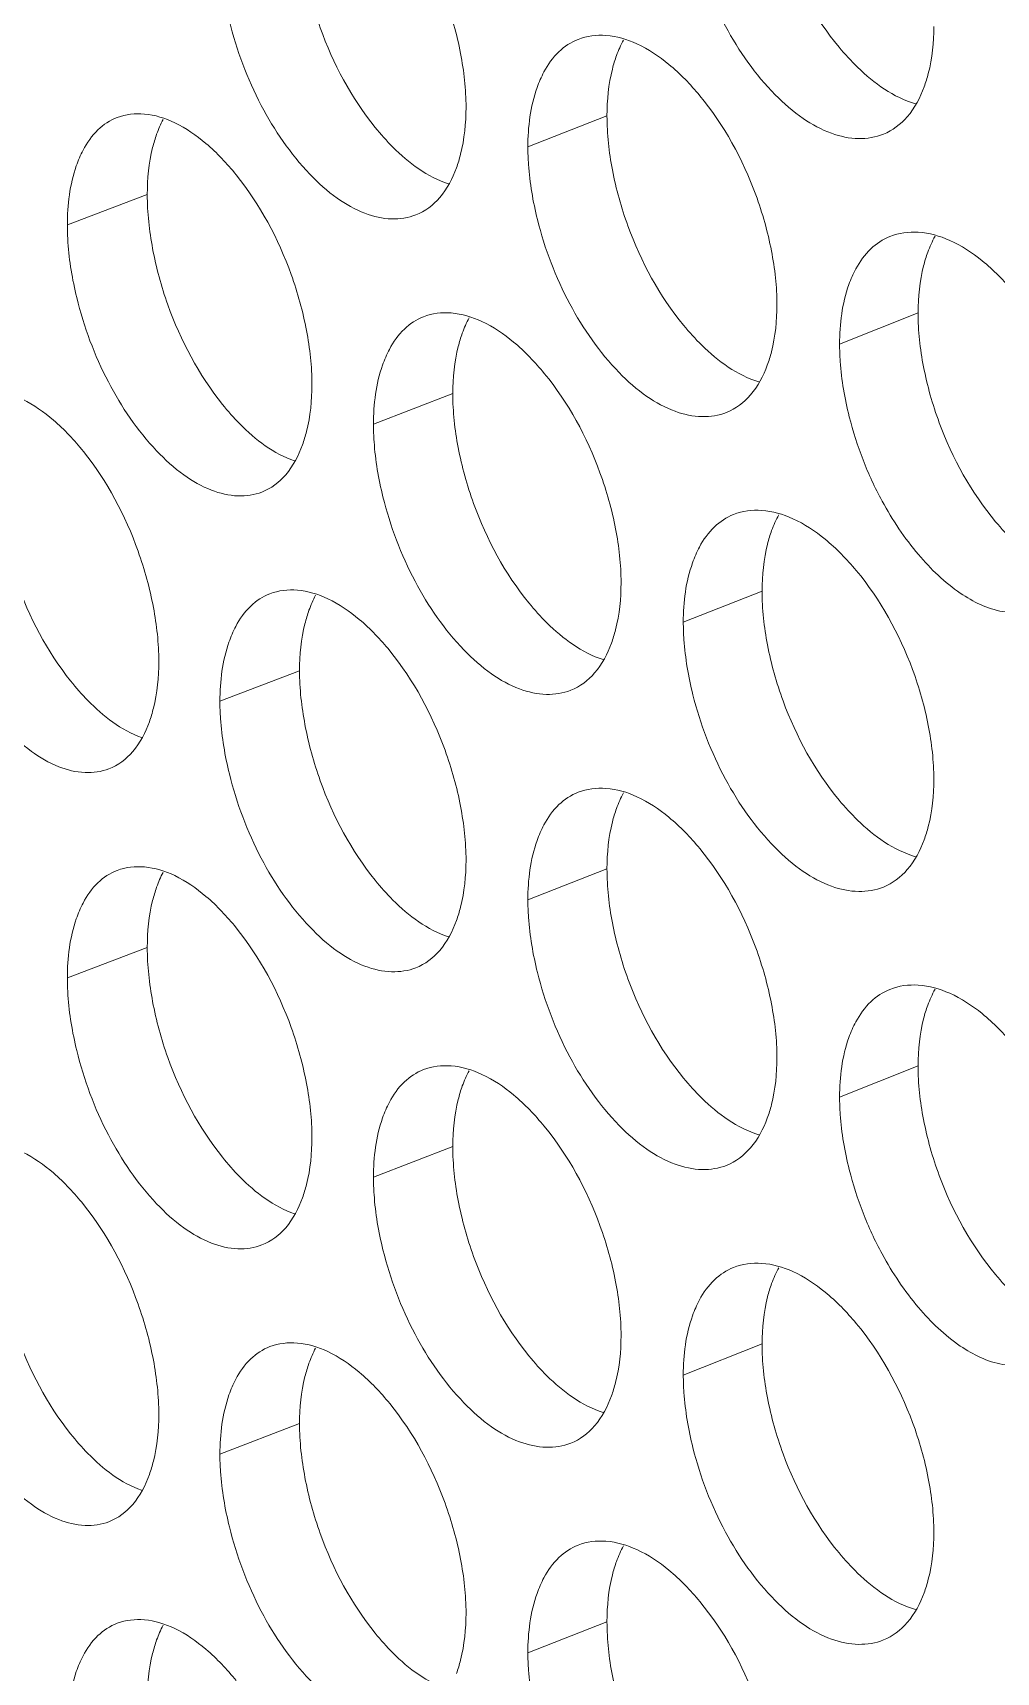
# Model space of a CAD drawing. Header units: millimetres. Extents: x 1177 to 4147, y 93 to 2194.
# Drawn here: x 2532.36 to 2542.44, y 803.34 to 820.49 of the extents above; entities that cross this region are included whole.
import ezdxf

# ---------------------------------------------------------------- set-up
doc = ezdxf.new("R2010")
doc.units = ezdxf.units.MM
doc.header["$LTSCALE"] = 0.1
doc.layers.get('0').update_dxf_attribs({"lineweight": 13})
doc.layers.add('标注', color=251, linetype='Continuous', lineweight=9)

# ---------------------------------------------------------------- blocks, each defined once
blk = doc.blocks.new('02')
at = {"layer": '标注'}
for p, q in [((4395.371, 762.148), (4394.189, 761.685)), ((4388.503, 760.974), (4387.309, 760.52)), ((4400.018, 759.207), (4398.846, 758.739)), ((4393.067, 758.001), (4391.882, 757.541)), ((4397.688, 755.05), (4396.511, 754.585)), ((4390.778, 753.859), (4389.588, 753.403)), ((4395.371, 750.898), (4394.189, 750.435)), ((4388.503, 749.724), (4387.309, 749.27)), ((4388.503, 749.724), (4387.309, 749.27)), ((4400.018, 747.957), (4398.846, 747.489)), ((4393.067, 746.751), (4391.882, 746.291)), ((4393.067, 746.751), (4391.882, 746.291)), ((4397.688, 743.8), (4396.511, 743.335)), ((4397.688, 743.8), (4396.511, 743.335)), ((4390.778, 742.609), (4389.588, 742.153)), ((4395.371, 739.648), (4394.189, 739.185))]:
    blk.add_line(p, q, dxfattribs=at)
for points, knots in [([(4397.688, 766.3), (4397.688, 766.03), (4397.751, 765.469), (4398.056, 764.383), (4398.477, 763.612), (4398.838, 763.176)], [0, 0, 0, 0, 0.239633, 0.496767, 1, 1, 1, 1]), ([(4397.688, 766.3), (4397.688, 766.03), (4397.751, 765.469), (4398.056, 764.383), (4398.477, 763.612), (4398.838, 763.176)], [0, 0, 0, 0, 0.239633, 0.496767, 1, 1, 1, 1]), ([(4393.265, 762.277), (4393.265, 762.547), (4393.201, 763.107), (4392.899, 764.194), (4392.483, 764.967), (4392.126, 765.407)], [0, 0, 0, 0, 0.239639, 0.496867, 1, 1, 1, 1]), ([(4390.778, 765.109), (4390.778, 764.839), (4390.841, 764.279), (4391.139, 763.192), (4391.552, 762.418), (4391.908, 761.977)], [0, 0, 0, 0, 0.239851, 0.497219, 1, 1, 1, 1]), ([(4396.654, 764.75), (4396.764, 764.313), (4397.079, 763.49), (4397.694, 762.615), (4398.271, 762.108), (4398.697, 761.876), (4399.116, 761.786), (4399.384, 761.829), (4399.5, 761.876)], [0, 0, 0, 0, 0.305092, 0.590325, 0.714405, 0.822131, 0.915528, 1, 1, 1, 1]), ([(4396.654, 764.75), (4396.764, 764.313), (4397.079, 763.49), (4397.694, 762.615), (4398.271, 762.108), (4398.697, 761.876), (4399.116, 761.786), (4399.384, 761.829), (4399.5, 761.876)], [0, 0, 0, 0, 0.305092, 0.590325, 0.714405, 0.822131, 0.915528, 1, 1, 1, 1]), ([(4389.73, 763.567), (4389.837, 763.131), (4390.144, 762.31), (4390.745, 761.431), (4391.31, 760.919), (4391.727, 760.683), (4392.138, 760.586), (4392.402, 760.626), (4392.516, 760.67)], [0, 0, 0, 0, 0.306595, 0.592601, 0.716644, 0.823962, 0.916568, 1, 1, 1, 1]), ([(4396.757, 762.451), (4396.618, 762.62), (4396.333, 762.917), (4395.857, 763.237), (4395.38, 763.381), (4395.069, 763.344), (4394.939, 763.293)], [0, 0, 0, 0, 0.309532, 0.576416, 0.801728, 1, 1, 1, 1]), ([(4400.109, 762.582), (4400.133, 762.648), (4400.223, 762.941), (4400.254, 763.249), (4400.254, 763.485)], [0, 0, 0, 0, 0.229514, 1, 1, 1, 1]), ([(4400.109, 762.582), (4400.133, 762.648), (4400.223, 762.941), (4400.254, 763.249), (4400.254, 763.485)], [0, 0, 0, 0, 0.229514, 1, 1, 1, 1]), ([(4394.939, 763.293), (4394.833, 763.251), (4394.628, 763.116), (4394.488, 762.917), (4394.429, 762.806)], [0, 0, 0, 0, 0.475484, 1, 1, 1, 1]), ([(4398.838, 763.176), (4398.925, 763.071), (4399.245, 762.721), (4399.652, 762.426), (4399.979, 762.33)], [0, 0, 0, 0, 0.285211, 1, 1, 1, 1]), ([(4398.838, 763.176), (4398.925, 763.071), (4399.245, 762.721), (4399.652, 762.426), (4399.979, 762.33)], [0, 0, 0, 0, 0.285211, 1, 1, 1, 1]), ([(4395.513, 763.051), (4395.489, 762.985), (4395.401, 762.692), (4395.371, 762.383), (4395.371, 762.148)], [0, 0, 0, 0, 0.229141, 1, 1, 1, 1]), ([(4394.429, 762.806), (4394.389, 762.731), (4394.237, 762.376), (4394.189, 761.984), (4394.189, 761.685)], [0, 0, 0, 0, 0.22205, 1, 1, 1, 1]), ([(4397.91, 759.327), (4397.91, 759.597), (4397.846, 760.157), (4397.54, 761.243), (4397.119, 762.014), (4396.757, 762.451)], [0, 0, 0, 0, 0.239493, 0.496564, 1, 1, 1, 1]), ([(4399.5, 761.876), (4399.637, 761.931), (4399.901, 762.133), (4400.05, 762.422), (4400.109, 762.582)], [0, 0, 0, 0, 0.464648, 1, 1, 1, 1]), ([(4399.5, 761.876), (4399.637, 761.931), (4399.901, 762.133), (4400.05, 762.422), (4400.109, 762.582)], [0, 0, 0, 0, 0.464648, 1, 1, 1, 1]), ([(4388.052, 762.125), (4387.946, 762.084), (4387.74, 761.949), (4387.602, 761.748), (4387.543, 761.637)], [0, 0, 0, 0, 0.473719, 1, 1, 1, 1]), ([(4389.831, 761.268), (4389.694, 761.437), (4389.417, 761.733), (4388.952, 762.057), (4388.485, 762.206), (4388.181, 762.174), (4388.052, 762.125)], [0, 0, 0, 0, 0.31112, 0.578509, 0.803168, 1, 1, 1, 1]), ([(4393.122, 761.375), (4393.146, 761.441), (4393.234, 761.733), (4393.265, 762.042), (4393.265, 762.277)], [0, 0, 0, 0, 0.229076, 1, 1, 1, 1]), ([(4395.371, 762.148), (4395.371, 761.878), (4395.434, 761.317), (4395.736, 760.231), (4396.155, 759.459), (4396.515, 759.021)], [0, 0, 0, 0, 0.239706, 0.496917, 1, 1, 1, 1]), ([(4388.643, 761.876), (4388.62, 761.81), (4388.533, 761.517), (4388.503, 761.209), (4388.503, 760.974)], [0, 0, 0, 0, 0.228706, 1, 1, 1, 1]), ([(4391.908, 761.977), (4391.992, 761.875), (4392.298, 761.53), (4392.687, 761.236), (4393.002, 761.133)], [0, 0, 0, 0, 0.285023, 1, 1, 1, 1]), ([(4387.543, 761.637), (4387.504, 761.562), (4387.355, 761.208), (4387.309, 760.817), (4387.309, 760.52)], [0, 0, 0, 0, 0.221445, 1, 1, 1, 1]), ([(4394.189, 761.685), (4394.189, 761.598), (4394.203, 761.233), (4394.265, 760.871), (4394.332, 760.6)], [0, 0, 0, 0, 0.237814, 1, 1, 1, 1]), ([(4392.516, 760.67), (4392.653, 760.723), (4392.917, 760.925), (4393.064, 761.215), (4393.122, 761.375)], [0, 0, 0, 0, 0.462617, 1, 1, 1, 1]), ([(4390.963, 758.135), (4390.963, 758.405), (4390.9, 758.966), (4390.6, 760.053), (4390.186, 760.827), (4389.831, 761.268)], [0, 0, 0, 0, 0.239711, 0.497019, 1, 1, 1, 1]), ([(4388.503, 760.974), (4388.503, 760.703), (4388.565, 760.143), (4388.862, 759.055), (4389.272, 758.28), (4389.626, 757.839)], [0, 0, 0, 0, 0.239923, 0.49737, 1, 1, 1, 1]), ([(4387.309, 760.52), (4387.309, 760.433), (4387.322, 760.067), (4387.383, 759.704), (4387.449, 759.434)], [0, 0, 0, 0, 0.237738, 1, 1, 1, 1]), ([(4394.332, 760.6), (4394.441, 760.164), (4394.754, 759.341), (4395.363, 758.465), (4395.936, 757.957), (4396.36, 757.723), (4396.776, 757.631), (4397.043, 757.673), (4397.158, 757.718)], [0, 0, 0, 0, 0.305591, 0.59108, 0.715148, 0.822737, 0.915872, 1, 1, 1, 1]), ([(4401.444, 759.518), (4401.302, 759.687), (4401.013, 759.983), (4400.53, 760.301), (4400.045, 760.442), (4399.731, 760.401), (4399.599, 760.348)], [0, 0, 0, 0, 0.3085, 0.575059, 0.800797, 1, 1, 1, 1]), ([(4399.599, 760.348), (4399.493, 760.306), (4399.289, 760.171), (4399.149, 759.972), (4399.089, 759.863)], [0, 0, 0, 0, 0.476586, 1, 1, 1, 1]), ([(4400.163, 760.111), (4400.139, 760.045), (4400.049, 759.752), (4400.018, 759.443), (4400.018, 759.207)], [0, 0, 0, 0, 0.229432, 1, 1, 1, 1]), ([(4399.089, 759.863), (4399.048, 759.787), (4398.894, 759.433), (4398.846, 759.039), (4398.846, 758.739)], [0, 0, 0, 0, 0.222471, 1, 1, 1, 1]), ([(4387.449, 759.434), (4387.555, 758.998), (4387.861, 758.177), (4388.457, 757.297), (4389.018, 756.784), (4389.432, 756.546), (4389.841, 756.447), (4390.103, 756.485), (4390.216, 756.529)], [0, 0, 0, 0, 0.307101, 0.593368, 0.717399, 0.82458, 0.91692, 1, 1, 1, 1]), ([(4394.434, 758.301), (4394.296, 758.47), (4394.014, 758.767), (4393.542, 759.088), (4393.068, 759.234), (4392.759, 759.199), (4392.629, 759.148)], [0, 0, 0, 0, 0.310056, 0.577106, 0.802202, 1, 1, 1, 1]), ([(4397.766, 758.424), (4397.79, 758.49), (4397.88, 758.783), (4397.91, 759.091), (4397.91, 759.327)], [0, 0, 0, 0, 0.229368, 1, 1, 1, 1]), ([(4400.018, 759.207), (4400.018, 758.937), (4400.082, 758.377), (4400.389, 757.291), (4400.812, 756.521), (4401.176, 756.086)], [0, 0, 0, 0, 0.239561, 0.496616, 1, 1, 1, 1]), ([(4392.629, 759.148), (4392.524, 759.107), (4392.318, 758.971), (4392.179, 758.772), (4392.12, 758.661)], [0, 0, 0, 0, 0.474911, 1, 1, 1, 1]), ([(4396.515, 759.021), (4396.6, 758.917), (4396.916, 758.568), (4397.317, 758.274), (4397.64, 758.175)], [0, 0, 0, 0, 0.285157, 1, 1, 1, 1]), ([(4393.209, 758.904), (4393.186, 758.838), (4393.098, 758.545), (4393.067, 758.236), (4393.067, 758.001)], [0, 0, 0, 0, 0.228996, 1, 1, 1, 1]), ([(4398.846, 758.739), (4398.846, 758.653), (4398.86, 758.288), (4398.923, 757.925), (4398.991, 757.655)], [0, 0, 0, 0, 0.237866, 1, 1, 1, 1]), ([(4392.12, 758.661), (4392.08, 758.586), (4391.929, 758.231), (4391.882, 757.84), (4391.882, 757.541)], [0, 0, 0, 0, 0.221845, 1, 1, 1, 1]), ([(4397.158, 757.718), (4397.295, 757.773), (4397.559, 757.975), (4397.707, 758.264), (4397.766, 758.424)], [0, 0, 0, 0, 0.463981, 1, 1, 1, 1]), ([(4395.581, 755.174), (4395.581, 755.444), (4395.517, 756.004), (4395.213, 757.091), (4394.794, 757.863), (4394.434, 758.301)], [0, 0, 0, 0, 0.239566, 0.496716, 1, 1, 1, 1]), ([(4387.549, 757.134), (4387.414, 757.303), (4387.139, 757.599), (4386.678, 757.924), (4386.215, 758.075), (4385.912, 758.044), (4385.785, 757.996)], [0, 0, 0, 0, 0.31166, 0.579222, 0.803661, 1, 1, 1, 1]), ([(4390.821, 757.233), (4390.845, 757.299), (4390.933, 757.592), (4390.963, 757.9), (4390.963, 758.135)], [0, 0, 0, 0, 0.228931, 1, 1, 1, 1]), ([(4393.067, 758.001), (4393.067, 757.731), (4393.13, 757.17), (4393.431, 756.083), (4393.846, 755.31), (4394.205, 754.871)], [0, 0, 0, 0, 0.239778, 0.497068, 1, 1, 1, 1]), ([(4389.626, 757.839), (4389.708, 757.737), (4390.01, 757.394), (4390.393, 757.1), (4390.703, 756.994)], [0, 0, 0, 0, 0.284942, 1, 1, 1, 1]), ([(4391.882, 757.541), (4391.882, 757.454), (4391.896, 757.089), (4391.957, 756.726), (4392.024, 756.456)], [0, 0, 0, 0, 0.237788, 1, 1, 1, 1]), ([(4398.991, 757.655), (4399.046, 757.436), (4399.183, 757.005), (4399.508, 756.299), (4399.975, 755.604), (4400.581, 755.016), (4401.229, 754.697), (4401.678, 754.717), (4401.855, 754.789)], [0, 0, 0, 0, 0.152652, 0.305439, 0.523584, 0.715027, 0.870754, 1, 1, 1, 1]), ([(4390.216, 756.529), (4390.353, 756.581), (4390.617, 756.783), (4390.763, 757.073), (4390.821, 757.233)], [0, 0, 0, 0, 0.46192, 1, 1, 1, 1]), ([(4388.675, 753.999), (4388.675, 754.269), (4388.612, 754.83), (4388.314, 755.917), (4387.903, 756.692), (4387.549, 757.134)], [0, 0, 0, 0, 0.239784, 0.49717, 1, 1, 1, 1]), ([(4386.242, 756.843), (4386.242, 756.573), (4386.303, 756.012), (4386.598, 754.924), (4387.006, 754.148), (4387.358, 753.706)], [0, 0, 0, 0, 0.239996, 0.497521, 1, 1, 1, 1]), ([(4392.024, 756.456), (4392.132, 756.02), (4392.442, 755.198), (4393.047, 754.32), (4393.616, 753.81), (4394.037, 753.575), (4394.45, 753.481), (4394.715, 753.521), (4394.83, 753.566)], [0, 0, 0, 0, 0.306092, 0.591839, 0.715894, 0.823347, 0.916219, 1, 1, 1, 1]), ([(4399.094, 755.357), (4398.953, 755.526), (4398.666, 755.822), (4398.186, 756.142), (4397.705, 756.284), (4397.394, 756.245), (4397.262, 756.193)], [0, 0, 0, 0, 0.309013, 0.575734, 0.801259, 1, 1, 1, 1]), ([(4397.262, 756.193), (4397.156, 756.151), (4396.951, 756.015), (4396.812, 755.817), (4396.752, 755.707)], [0, 0, 0, 0, 0.476042, 1, 1, 1, 1]), ([(4401.176, 756.086), (4401.264, 755.981), (4401.588, 755.628), (4402.002, 755.334), (4402.333, 755.24)], [0, 0, 0, 0, 0.285256, 1, 1, 1, 1]), ([(4397.831, 755.953), (4397.807, 755.887), (4397.718, 755.594), (4397.688, 755.285), (4397.688, 755.05)], [0, 0, 0, 0, 0.229286, 1, 1, 1, 1]), ([(4396.752, 755.707), (4396.712, 755.631), (4396.559, 755.277), (4396.511, 754.884), (4396.511, 754.585)], [0, 0, 0, 0, 0.222259, 1, 1, 1, 1]), ([(4385.183, 755.306), (4385.288, 754.87), (4385.591, 754.049), (4386.183, 753.168), (4386.74, 752.654), (4387.151, 752.414), (4387.557, 752.314), (4387.818, 752.35), (4387.93, 752.393)], [0, 0, 0, 0, 0.307608, 0.594138, 0.718158, 0.825202, 0.917274, 1, 1, 1, 1]), ([(4400.254, 752.235), (4400.254, 752.505), (4400.189, 753.065), (4399.882, 754.151), (4399.457, 754.921), (4399.094, 755.357)], [0, 0, 0, 0, 0.239421, 0.496413, 1, 1, 1, 1]), ([(4390.334, 755.009), (4390.228, 754.968), (4390.022, 754.832), (4389.883, 754.632), (4389.824, 754.521)], [0, 0, 0, 0, 0.474323, 1, 1, 1, 1]), ([(4392.126, 754.157), (4391.988, 754.326), (4391.708, 754.622), (4391.24, 754.945), (4390.769, 755.092), (4390.463, 755.058), (4390.334, 755.009)], [0, 0, 0, 0, 0.310585, 0.577804, 0.802682, 1, 1, 1, 1]), ([(4395.437, 754.272), (4395.461, 754.337), (4395.55, 754.63), (4395.581, 754.939), (4395.581, 755.174)], [0, 0, 0, 0, 0.229222, 1, 1, 1, 1]), ([(4397.688, 755.05), (4397.688, 754.78), (4397.751, 754.219), (4398.056, 753.133), (4398.477, 752.362), (4398.838, 751.926)], [0, 0, 0, 0, 0.239633, 0.496767, 1, 1, 1, 1]), ([(4390.919, 754.762), (4390.896, 754.696), (4390.808, 754.403), (4390.778, 754.095), (4390.778, 753.859)], [0, 0, 0, 0, 0.228851, 1, 1, 1, 1]), ([(4394.205, 754.871), (4394.289, 754.768), (4394.6, 754.421), (4394.995, 754.127), (4395.314, 754.026)], [0, 0, 0, 0, 0.285095, 1, 1, 1, 1]), ([(4389.824, 754.521), (4389.785, 754.446), (4389.635, 754.092), (4389.588, 753.701), (4389.588, 753.403)], [0, 0, 0, 0, 0.221643, 1, 1, 1, 1]), ([(4396.511, 754.585), (4396.511, 754.498), (4396.525, 754.133), (4396.587, 753.77), (4396.654, 753.5)], [0, 0, 0, 0, 0.23784, 1, 1, 1, 1]), ([(4394.83, 753.566), (4394.967, 753.62), (4395.231, 753.822), (4395.379, 754.112), (4395.437, 754.272)], [0, 0, 0, 0, 0.463304, 1, 1, 1, 1]), ([(4393.265, 751.027), (4393.265, 751.297), (4393.201, 751.857), (4392.899, 752.944), (4392.483, 753.717), (4392.126, 754.157)], [0, 0, 0, 0, 0.239639, 0.496867, 1, 1, 1, 1]), ([(4388.534, 753.097), (4388.558, 753.163), (4388.645, 753.456), (4388.675, 753.764), (4388.675, 753.999)], [0, 0, 0, 0, 0.228786, 1, 1, 1, 1]), ([(4390.778, 753.859), (4390.778, 753.589), (4390.841, 753.029), (4391.139, 751.942), (4391.552, 751.168), (4391.908, 750.727)], [0, 0, 0, 0, 0.239851, 0.497219, 1, 1, 1, 1]), ([(4387.358, 753.706), (4387.439, 753.604), (4387.737, 753.263), (4388.112, 752.97), (4388.419, 752.862)], [0, 0, 0, 0, 0.284851, 1, 1, 1, 1]), ([(4389.588, 753.403), (4389.588, 753.316), (4389.602, 752.951), (4389.663, 752.588), (4389.73, 752.317)], [0, 0, 0, 0, 0.237763, 1, 1, 1, 1]), ([(4396.654, 753.5), (4396.764, 753.063), (4397.079, 752.24), (4397.694, 751.365), (4398.271, 750.858), (4398.697, 750.626), (4399.116, 750.536), (4399.384, 750.579), (4399.5, 750.626)], [0, 0, 0, 0, 0.305092, 0.590325, 0.714405, 0.822131, 0.915528, 1, 1, 1, 1]), ([(4387.93, 752.393), (4388.067, 752.445), (4388.331, 752.647), (4388.476, 752.937), (4388.534, 753.097)], [0, 0, 0, 0, 0.461212, 1, 1, 1, 1]), ([(4389.73, 752.317), (4389.837, 751.881), (4390.144, 751.06), (4390.745, 750.181), (4391.31, 749.669), (4391.727, 749.433), (4392.138, 749.336), (4392.402, 749.376), (4392.516, 749.42)], [0, 0, 0, 0, 0.306595, 0.592601, 0.716644, 0.823962, 0.916568, 1, 1, 1, 1]), ([(4396.757, 751.201), (4396.618, 751.37), (4396.333, 751.667), (4395.857, 751.987), (4395.38, 752.131), (4395.069, 752.094), (4394.939, 752.043)], [0, 0, 0, 0, 0.309532, 0.576416, 0.801728, 1, 1, 1, 1]), ([(4400.109, 751.332), (4400.133, 751.398), (4400.223, 751.691), (4400.254, 751.999), (4400.254, 752.235)], [0, 0, 0, 0, 0.229514, 1, 1, 1, 1]), ([(4394.939, 752.043), (4394.833, 752.001), (4394.628, 751.866), (4394.488, 751.667), (4394.429, 751.556)], [0, 0, 0, 0, 0.475484, 1, 1, 1, 1]), ([(4398.838, 751.926), (4398.925, 751.821), (4399.245, 751.471), (4399.652, 751.176), (4399.979, 751.08)], [0, 0, 0, 0, 0.285211, 1, 1, 1, 1]), ([(4395.513, 751.801), (4395.489, 751.735), (4395.401, 751.442), (4395.371, 751.133), (4395.371, 750.898)], [0, 0, 0, 0, 0.229141, 1, 1, 1, 1]), ([(4394.429, 751.556), (4394.389, 751.481), (4394.237, 751.126), (4394.189, 750.734), (4394.189, 750.435)], [0, 0, 0, 0, 0.22205, 1, 1, 1, 1]), ([(4399.5, 750.626), (4399.637, 750.681), (4399.901, 750.883), (4400.05, 751.172), (4400.109, 751.332)], [0, 0, 0, 0, 0.464648, 1, 1, 1, 1]), ([(4397.91, 748.077), (4397.91, 748.347), (4397.846, 748.907), (4397.54, 749.993), (4397.119, 750.764), (4396.757, 751.201)], [0, 0, 0, 0, 0.239493, 0.496564, 1, 1, 1, 1]), ([(4388.052, 750.875), (4387.946, 750.834), (4387.74, 750.699), (4387.602, 750.498), (4387.543, 750.387)], [0, 0, 0, 0, 0.473719, 1, 1, 1, 1]), ([(4388.052, 750.875), (4387.946, 750.834), (4387.74, 750.699), (4387.602, 750.498), (4387.543, 750.387)], [0, 0, 0, 0, 0.473719, 1, 1, 1, 1]), ([(4389.831, 750.018), (4389.694, 750.187), (4389.417, 750.483), (4388.952, 750.807), (4388.485, 750.956), (4388.181, 750.924), (4388.052, 750.875)], [0, 0, 0, 0, 0.31112, 0.578509, 0.803168, 1, 1, 1, 1]), ([(4389.831, 750.018), (4389.694, 750.187), (4389.417, 750.483), (4388.952, 750.807), (4388.485, 750.956), (4388.181, 750.924), (4388.052, 750.875)], [0, 0, 0, 0, 0.31112, 0.578509, 0.803168, 1, 1, 1, 1]), ([(4393.122, 750.125), (4393.146, 750.191), (4393.234, 750.483), (4393.265, 750.792), (4393.265, 751.027)], [0, 0, 0, 0, 0.229076, 1, 1, 1, 1]), ([(4395.371, 750.898), (4395.371, 750.628), (4395.434, 750.067), (4395.736, 748.981), (4396.155, 748.209), (4396.515, 747.771)], [0, 0, 0, 0, 0.239706, 0.496917, 1, 1, 1, 1]), ([(4388.643, 750.626), (4388.62, 750.56), (4388.533, 750.267), (4388.503, 749.959), (4388.503, 749.724)], [0, 0, 0, 0, 0.228706, 1, 1, 1, 1]), ([(4388.643, 750.626), (4388.62, 750.56), (4388.533, 750.267), (4388.503, 749.959), (4388.503, 749.724)], [0, 0, 0, 0, 0.228706, 1, 1, 1, 1]), ([(4391.908, 750.727), (4391.992, 750.625), (4392.298, 750.28), (4392.687, 749.986), (4393.002, 749.883)], [0, 0, 0, 0, 0.285023, 1, 1, 1, 1]), ([(4387.543, 750.387), (4387.504, 750.312), (4387.355, 749.958), (4387.309, 749.567), (4387.309, 749.27)], [0, 0, 0, 0, 0.221445, 1, 1, 1, 1]), ([(4387.543, 750.387), (4387.504, 750.312), (4387.355, 749.958), (4387.309, 749.567), (4387.309, 749.27)], [0, 0, 0, 0, 0.221445, 1, 1, 1, 1]), ([(4394.189, 750.435), (4394.189, 750.348), (4394.203, 749.983), (4394.265, 749.621), (4394.332, 749.35)], [0, 0, 0, 0, 0.237814, 1, 1, 1, 1]), ([(4392.516, 749.42), (4392.653, 749.473), (4392.917, 749.675), (4393.064, 749.965), (4393.122, 750.125)], [0, 0, 0, 0, 0.462617, 1, 1, 1, 1]), ([(4390.963, 746.885), (4390.963, 747.155), (4390.9, 747.716), (4390.6, 748.803), (4390.186, 749.577), (4389.831, 750.018)], [0, 0, 0, 0, 0.239711, 0.497019, 1, 1, 1, 1]), ([(4390.963, 746.885), (4390.963, 747.155), (4390.9, 747.716), (4390.6, 748.803), (4390.186, 749.577), (4389.831, 750.018)], [0, 0, 0, 0, 0.239711, 0.497019, 1, 1, 1, 1]), ([(4388.503, 749.724), (4388.503, 749.453), (4388.565, 748.893), (4388.862, 747.805), (4389.272, 747.03), (4389.626, 746.589)], [0, 0, 0, 0, 0.239923, 0.49737, 1, 1, 1, 1]), ([(4388.503, 749.724), (4388.503, 749.453), (4388.565, 748.893), (4388.862, 747.805), (4389.272, 747.03), (4389.626, 746.589)], [0, 0, 0, 0, 0.239923, 0.49737, 1, 1, 1, 1]), ([(4387.309, 749.27), (4387.309, 749.183), (4387.322, 748.817), (4387.383, 748.454), (4387.449, 748.184)], [0, 0, 0, 0, 0.237738, 1, 1, 1, 1]), ([(4387.309, 749.27), (4387.309, 749.183), (4387.322, 748.817), (4387.383, 748.454), (4387.449, 748.184)], [0, 0, 0, 0, 0.237738, 1, 1, 1, 1]), ([(4394.332, 749.35), (4394.441, 748.914), (4394.754, 748.091), (4395.363, 747.215), (4395.936, 746.707), (4396.36, 746.473), (4396.776, 746.381), (4397.043, 746.423), (4397.158, 746.468)], [0, 0, 0, 0, 0.305591, 0.59108, 0.715148, 0.822737, 0.915872, 1, 1, 1, 1]), ([(4401.444, 748.268), (4401.302, 748.437), (4401.013, 748.733), (4400.53, 749.051), (4400.045, 749.192), (4399.731, 749.151), (4399.599, 749.098)], [0, 0, 0, 0, 0.3085, 0.575059, 0.800797, 1, 1, 1, 1]), ([(4399.599, 749.098), (4399.493, 749.056), (4399.289, 748.921), (4399.149, 748.722), (4399.089, 748.613)], [0, 0, 0, 0, 0.476586, 1, 1, 1, 1]), ([(4400.163, 748.861), (4400.139, 748.795), (4400.049, 748.502), (4400.018, 748.193), (4400.018, 747.957)], [0, 0, 0, 0, 0.229432, 1, 1, 1, 1]), ([(4399.089, 748.613), (4399.048, 748.537), (4398.894, 748.183), (4398.846, 747.789), (4398.846, 747.489)], [0, 0, 0, 0, 0.222471, 1, 1, 1, 1]), ([(4387.449, 748.184), (4387.555, 747.748), (4387.861, 746.927), (4388.457, 746.047), (4389.018, 745.534), (4389.432, 745.296), (4389.841, 745.197), (4390.103, 745.235), (4390.216, 745.279)], [0, 0, 0, 0, 0.307101, 0.593368, 0.717399, 0.82458, 0.91692, 1, 1, 1, 1]), ([(4387.449, 748.184), (4387.555, 747.748), (4387.861, 746.927), (4388.457, 746.047), (4389.018, 745.534), (4389.432, 745.296), (4389.841, 745.197), (4390.103, 745.235), (4390.216, 745.279)], [0, 0, 0, 0, 0.307101, 0.593368, 0.717399, 0.82458, 0.91692, 1, 1, 1, 1]), ([(4392.629, 747.898), (4392.524, 747.857), (4392.318, 747.721), (4392.179, 747.522), (4392.12, 747.411)], [0, 0, 0, 0, 0.474911, 1, 1, 1, 1]), ([(4392.629, 747.898), (4392.524, 747.857), (4392.318, 747.721), (4392.179, 747.522), (4392.12, 747.411)], [0, 0, 0, 0, 0.474911, 1, 1, 1, 1]), ([(4394.434, 747.051), (4394.296, 747.22), (4394.014, 747.517), (4393.542, 747.838), (4393.068, 747.984), (4392.759, 747.949), (4392.629, 747.898)], [0, 0, 0, 0, 0.310056, 0.577106, 0.802202, 1, 1, 1, 1]), ([(4394.434, 747.051), (4394.296, 747.22), (4394.014, 747.517), (4393.542, 747.838), (4393.068, 747.984), (4392.759, 747.949), (4392.629, 747.898)], [0, 0, 0, 0, 0.310056, 0.577106, 0.802202, 1, 1, 1, 1]), ([(4397.766, 747.174), (4397.79, 747.24), (4397.88, 747.533), (4397.91, 747.841), (4397.91, 748.077)], [0, 0, 0, 0, 0.229368, 1, 1, 1, 1]), ([(4400.018, 747.957), (4400.018, 747.687), (4400.082, 747.127), (4400.389, 746.041), (4400.812, 745.271), (4401.176, 744.836)], [0, 0, 0, 0, 0.239561, 0.496616, 1, 1, 1, 1]), ([(4393.209, 747.654), (4393.186, 747.588), (4393.098, 747.295), (4393.067, 746.986), (4393.067, 746.751)], [0, 0, 0, 0, 0.228996, 1, 1, 1, 1]), ([(4393.209, 747.654), (4393.186, 747.588), (4393.098, 747.295), (4393.067, 746.986), (4393.067, 746.751)], [0, 0, 0, 0, 0.228996, 1, 1, 1, 1]), ([(4396.515, 747.771), (4396.6, 747.667), (4396.916, 747.318), (4397.317, 747.024), (4397.64, 746.925)], [0, 0, 0, 0, 0.285157, 1, 1, 1, 1]), ([(4392.12, 747.411), (4392.08, 747.336), (4391.929, 746.981), (4391.882, 746.59), (4391.882, 746.291)], [0, 0, 0, 0, 0.221845, 1, 1, 1, 1]), ([(4392.12, 747.411), (4392.08, 747.336), (4391.929, 746.981), (4391.882, 746.59), (4391.882, 746.291)], [0, 0, 0, 0, 0.221845, 1, 1, 1, 1]), ([(4398.846, 747.489), (4398.846, 747.403), (4398.86, 747.038), (4398.923, 746.675), (4398.991, 746.405)], [0, 0, 0, 0, 0.237866, 1, 1, 1, 1]), ([(4397.158, 746.468), (4397.295, 746.523), (4397.559, 746.725), (4397.707, 747.014), (4397.766, 747.174)], [0, 0, 0, 0, 0.463981, 1, 1, 1, 1]), ([(4395.581, 743.924), (4395.581, 744.194), (4395.517, 744.754), (4395.213, 745.841), (4394.794, 746.613), (4394.434, 747.051)], [0, 0, 0, 0, 0.239566, 0.496716, 1, 1, 1, 1]), ([(4395.581, 743.924), (4395.581, 744.194), (4395.517, 744.754), (4395.213, 745.841), (4394.794, 746.613), (4394.434, 747.051)], [0, 0, 0, 0, 0.239566, 0.496716, 1, 1, 1, 1]), ([(4387.549, 745.884), (4387.414, 746.053), (4387.139, 746.349), (4386.678, 746.674), (4386.215, 746.825), (4385.912, 746.794), (4385.785, 746.746)], [0, 0, 0, 0, 0.31166, 0.579222, 0.803661, 1, 1, 1, 1]), ([(4390.821, 745.983), (4390.845, 746.049), (4390.933, 746.342), (4390.963, 746.65), (4390.963, 746.885)], [0, 0, 0, 0, 0.228931, 1, 1, 1, 1]), ([(4390.821, 745.983), (4390.845, 746.049), (4390.933, 746.342), (4390.963, 746.65), (4390.963, 746.885)], [0, 0, 0, 0, 0.228931, 1, 1, 1, 1]), ([(4393.067, 746.751), (4393.067, 746.481), (4393.13, 745.92), (4393.431, 744.833), (4393.846, 744.06), (4394.205, 743.621)], [0, 0, 0, 0, 0.239778, 0.497068, 1, 1, 1, 1]), ([(4393.067, 746.751), (4393.067, 746.481), (4393.13, 745.92), (4393.431, 744.833), (4393.846, 744.06), (4394.205, 743.621)], [0, 0, 0, 0, 0.239778, 0.497068, 1, 1, 1, 1]), ([(4389.626, 746.589), (4389.708, 746.487), (4390.01, 746.144), (4390.393, 745.85), (4390.703, 745.744)], [0, 0, 0, 0, 0.284942, 1, 1, 1, 1]), ([(4389.626, 746.589), (4389.708, 746.487), (4390.01, 746.144), (4390.393, 745.85), (4390.703, 745.744)], [0, 0, 0, 0, 0.284942, 1, 1, 1, 1]), ([(4391.882, 746.291), (4391.882, 746.204), (4391.896, 745.839), (4391.957, 745.476), (4392.024, 745.206)], [0, 0, 0, 0, 0.237788, 1, 1, 1, 1]), ([(4391.882, 746.291), (4391.882, 746.204), (4391.896, 745.839), (4391.957, 745.476), (4392.024, 745.206)], [0, 0, 0, 0, 0.237788, 1, 1, 1, 1]), ([(4398.991, 746.405), (4399.046, 746.186), (4399.183, 745.755), (4399.508, 745.049), (4399.975, 744.354), (4400.581, 743.766), (4401.229, 743.447), (4401.678, 743.467), (4401.855, 743.539)], [0, 0, 0, 0, 0.152652, 0.305439, 0.523584, 0.715027, 0.870754, 1, 1, 1, 1]), ([(4390.216, 745.279), (4390.353, 745.331), (4390.617, 745.533), (4390.763, 745.823), (4390.821, 745.983)], [0, 0, 0, 0, 0.46192, 1, 1, 1, 1]), ([(4390.216, 745.279), (4390.353, 745.331), (4390.617, 745.533), (4390.763, 745.823), (4390.821, 745.983)], [0, 0, 0, 0, 0.46192, 1, 1, 1, 1]), ([(4388.675, 742.749), (4388.675, 743.019), (4388.612, 743.58), (4388.314, 744.667), (4387.903, 745.442), (4387.549, 745.884)], [0, 0, 0, 0, 0.239784, 0.49717, 1, 1, 1, 1]), ([(4386.242, 745.593), (4386.242, 745.323), (4386.303, 744.762), (4386.598, 743.674), (4387.006, 742.898), (4387.358, 742.456)], [0, 0, 0, 0, 0.239996, 0.497521, 1, 1, 1, 1]), ([(4392.024, 745.206), (4392.132, 744.77), (4392.442, 743.948), (4393.047, 743.07), (4393.616, 742.56), (4394.037, 742.325), (4394.45, 742.231), (4394.715, 742.271), (4394.83, 742.316)], [0, 0, 0, 0, 0.306092, 0.591839, 0.715894, 0.823347, 0.916219, 1, 1, 1, 1]), ([(4392.024, 745.206), (4392.132, 744.77), (4392.442, 743.948), (4393.047, 743.07), (4393.616, 742.56), (4394.037, 742.325), (4394.45, 742.231), (4394.715, 742.271), (4394.83, 742.316)], [0, 0, 0, 0, 0.306092, 0.591839, 0.715894, 0.823347, 0.916219, 1, 1, 1, 1]), ([(4399.094, 744.107), (4398.953, 744.276), (4398.666, 744.572), (4398.186, 744.892), (4397.705, 745.034), (4397.394, 744.995), (4397.262, 744.943)], [0, 0, 0, 0, 0.309013, 0.575734, 0.801259, 1, 1, 1, 1]), ([(4399.094, 744.107), (4398.953, 744.276), (4398.666, 744.572), (4398.186, 744.892), (4397.705, 745.034), (4397.394, 744.995), (4397.262, 744.943)], [0, 0, 0, 0, 0.309013, 0.575734, 0.801259, 1, 1, 1, 1]), ([(4397.262, 744.943), (4397.156, 744.901), (4396.951, 744.765), (4396.812, 744.567), (4396.752, 744.457)], [0, 0, 0, 0, 0.476042, 1, 1, 1, 1]), ([(4397.262, 744.943), (4397.156, 744.901), (4396.951, 744.765), (4396.812, 744.567), (4396.752, 744.457)], [0, 0, 0, 0, 0.476042, 1, 1, 1, 1]), ([(4401.176, 744.836), (4401.264, 744.731), (4401.588, 744.378), (4402.002, 744.084), (4402.333, 743.99)], [0, 0, 0, 0, 0.285256, 1, 1, 1, 1]), ([(4397.831, 744.703), (4397.807, 744.637), (4397.718, 744.344), (4397.688, 744.035), (4397.688, 743.8)], [0, 0, 0, 0, 0.229286, 1, 1, 1, 1]), ([(4397.831, 744.703), (4397.807, 744.637), (4397.718, 744.344), (4397.688, 744.035), (4397.688, 743.8)], [0, 0, 0, 0, 0.229286, 1, 1, 1, 1]), ([(4396.752, 744.457), (4396.712, 744.381), (4396.559, 744.027), (4396.511, 743.634), (4396.511, 743.335)], [0, 0, 0, 0, 0.222259, 1, 1, 1, 1]), ([(4396.752, 744.457), (4396.712, 744.381), (4396.559, 744.027), (4396.511, 743.634), (4396.511, 743.335)], [0, 0, 0, 0, 0.222259, 1, 1, 1, 1]), ([(4385.183, 744.056), (4385.288, 743.62), (4385.591, 742.799), (4386.183, 741.918), (4386.74, 741.404), (4387.151, 741.164), (4387.557, 741.064), (4387.818, 741.1), (4387.93, 741.143)], [0, 0, 0, 0, 0.307608, 0.594138, 0.718158, 0.825202, 0.917274, 1, 1, 1, 1]), ([(4400.254, 740.985), (4400.254, 741.255), (4400.189, 741.815), (4399.882, 742.901), (4399.457, 743.671), (4399.094, 744.107)], [0, 0, 0, 0, 0.239421, 0.496413, 1, 1, 1, 1]), ([(4400.254, 740.985), (4400.254, 741.255), (4400.189, 741.815), (4399.882, 742.901), (4399.457, 743.671), (4399.094, 744.107)], [0, 0, 0, 0, 0.239421, 0.496413, 1, 1, 1, 1]), ([(4390.334, 743.759), (4390.228, 743.718), (4390.022, 743.582), (4389.883, 743.382), (4389.824, 743.271)], [0, 0, 0, 0, 0.474323, 1, 1, 1, 1]), ([(4392.126, 742.907), (4391.988, 743.076), (4391.708, 743.372), (4391.24, 743.695), (4390.769, 743.842), (4390.463, 743.808), (4390.334, 743.759)], [0, 0, 0, 0, 0.310585, 0.577804, 0.802682, 1, 1, 1, 1]), ([(4395.437, 743.022), (4395.461, 743.087), (4395.55, 743.38), (4395.581, 743.689), (4395.581, 743.924)], [0, 0, 0, 0, 0.229222, 1, 1, 1, 1]), ([(4395.437, 743.022), (4395.461, 743.087), (4395.55, 743.38), (4395.581, 743.689), (4395.581, 743.924)], [0, 0, 0, 0, 0.229222, 1, 1, 1, 1]), ([(4397.688, 743.8), (4397.688, 743.53), (4397.751, 742.969), (4398.056, 741.883), (4398.477, 741.112), (4398.838, 740.676)], [0, 0, 0, 0, 0.239633, 0.496767, 1, 1, 1, 1]), ([(4397.688, 743.8), (4397.688, 743.53), (4397.751, 742.969), (4398.056, 741.883), (4398.477, 741.112), (4398.838, 740.676)], [0, 0, 0, 0, 0.239633, 0.496767, 1, 1, 1, 1]), ([(4390.919, 743.512), (4390.896, 743.446), (4390.808, 743.153), (4390.778, 742.845), (4390.778, 742.609)], [0, 0, 0, 0, 0.228851, 1, 1, 1, 1]), ([(4394.205, 743.621), (4394.289, 743.518), (4394.6, 743.171), (4394.995, 742.877), (4395.314, 742.776)], [0, 0, 0, 0, 0.285095, 1, 1, 1, 1]), ([(4394.205, 743.621), (4394.289, 743.518), (4394.6, 743.171), (4394.995, 742.877), (4395.314, 742.776)], [0, 0, 0, 0, 0.285095, 1, 1, 1, 1]), ([(4389.824, 743.271), (4389.785, 743.196), (4389.635, 742.842), (4389.588, 742.451), (4389.588, 742.153)], [0, 0, 0, 0, 0.221643, 1, 1, 1, 1]), ([(4396.511, 743.335), (4396.511, 743.248), (4396.525, 742.883), (4396.587, 742.52), (4396.654, 742.25)], [0, 0, 0, 0, 0.23784, 1, 1, 1, 1]), ([(4396.511, 743.335), (4396.511, 743.248), (4396.525, 742.883), (4396.587, 742.52), (4396.654, 742.25)], [0, 0, 0, 0, 0.23784, 1, 1, 1, 1]), ([(4394.83, 742.316), (4394.967, 742.37), (4395.231, 742.572), (4395.379, 742.862), (4395.437, 743.022)], [0, 0, 0, 0, 0.463304, 1, 1, 1, 1]), ([(4394.83, 742.316), (4394.967, 742.37), (4395.231, 742.572), (4395.379, 742.862), (4395.437, 743.022)], [0, 0, 0, 0, 0.463304, 1, 1, 1, 1]), ([(4388.534, 741.847), (4388.558, 741.913), (4388.645, 742.206), (4388.675, 742.514), (4388.675, 742.749)], [0, 0, 0, 0, 0.228786, 1, 1, 1, 1]), ([(4393.265, 739.777), (4393.265, 740.047), (4393.201, 740.607), (4392.899, 741.694), (4392.483, 742.467), (4392.126, 742.907)], [0, 0, 0, 0, 0.239639, 0.496867, 1, 1, 1, 1]), ([(4390.778, 742.609), (4390.778, 742.339), (4390.841, 741.779), (4391.139, 740.692), (4391.552, 739.918), (4391.908, 739.477)], [0, 0, 0, 0, 0.239851, 0.497219, 1, 1, 1, 1]), ([(4387.358, 742.456), (4387.439, 742.354), (4387.737, 742.013), (4388.112, 741.72), (4388.419, 741.612)], [0, 0, 0, 0, 0.284851, 1, 1, 1, 1]), ([(4389.588, 742.153), (4389.588, 742.066), (4389.602, 741.701), (4389.663, 741.338), (4389.73, 741.067)], [0, 0, 0, 0, 0.237763, 1, 1, 1, 1]), ([(4396.654, 742.25), (4396.764, 741.813), (4397.079, 740.99), (4397.694, 740.115), (4398.271, 739.608), (4398.697, 739.376), (4399.116, 739.286), (4399.384, 739.329), (4399.5, 739.376)], [0, 0, 0, 0, 0.305092, 0.590325, 0.714405, 0.822131, 0.915528, 1, 1, 1, 1]), ([(4396.654, 742.25), (4396.764, 741.813), (4397.079, 740.99), (4397.694, 740.115), (4398.271, 739.608), (4398.697, 739.376), (4399.116, 739.286), (4399.384, 739.329), (4399.5, 739.376)], [0, 0, 0, 0, 0.305092, 0.590325, 0.714405, 0.822131, 0.915528, 1, 1, 1, 1]), ([(4387.93, 741.143), (4388.067, 741.195), (4388.331, 741.397), (4388.476, 741.687), (4388.534, 741.847)], [0, 0, 0, 0, 0.461212, 1, 1, 1, 1]), ([(4389.73, 741.067), (4389.837, 740.631), (4390.144, 739.81), (4390.745, 738.931), (4391.31, 738.419), (4391.727, 738.183), (4392.138, 738.086), (4392.402, 738.126), (4392.516, 738.17)], [0, 0, 0, 0, 0.306595, 0.592601, 0.716644, 0.823962, 0.916568, 1, 1, 1, 1]), ([(4394.939, 740.793), (4394.833, 740.751), (4394.628, 740.616), (4394.488, 740.417), (4394.429, 740.306)], [0, 0, 0, 0, 0.475484, 1, 1, 1, 1]), ([(4396.757, 739.951), (4396.618, 740.12), (4396.333, 740.417), (4395.857, 740.737), (4395.38, 740.881), (4395.069, 740.844), (4394.939, 740.793)], [0, 0, 0, 0, 0.309532, 0.576416, 0.801728, 1, 1, 1, 1]), ([(4400.109, 740.082), (4400.133, 740.148), (4400.223, 740.441), (4400.254, 740.749), (4400.254, 740.985)], [0, 0, 0, 0, 0.229514, 1, 1, 1, 1]), ([(4400.109, 740.082), (4400.133, 740.148), (4400.223, 740.441), (4400.254, 740.749), (4400.254, 740.985)], [0, 0, 0, 0, 0.229514, 1, 1, 1, 1]), ([(4395.513, 740.551), (4395.489, 740.485), (4395.401, 740.192), (4395.371, 739.883), (4395.371, 739.648)], [0, 0, 0, 0, 0.229141, 1, 1, 1, 1]), ([(4398.838, 740.676), (4398.925, 740.571), (4399.245, 740.221), (4399.652, 739.926), (4399.979, 739.83)], [0, 0, 0, 0, 0.285211, 1, 1, 1, 1]), ([(4398.838, 740.676), (4398.925, 740.571), (4399.245, 740.221), (4399.652, 739.926), (4399.979, 739.83)], [0, 0, 0, 0, 0.285211, 1, 1, 1, 1]), ([(4394.429, 740.306), (4394.389, 740.231), (4394.237, 739.876), (4394.189, 739.484), (4394.189, 739.185)], [0, 0, 0, 0, 0.22205, 1, 1, 1, 1]), ([(4399.5, 739.376), (4399.637, 739.431), (4399.901, 739.633), (4400.05, 739.922), (4400.109, 740.082)], [0, 0, 0, 0, 0.464648, 1, 1, 1, 1]), ([(4399.5, 739.376), (4399.637, 739.431), (4399.901, 739.633), (4400.05, 739.922), (4400.109, 740.082)], [0, 0, 0, 0, 0.464648, 1, 1, 1, 1]), ([(4397.91, 736.827), (4397.91, 737.097), (4397.846, 737.657), (4397.54, 738.743), (4397.119, 739.514), (4396.757, 739.951)], [0, 0, 0, 0, 0.239493, 0.496564, 1, 1, 1, 1]), ([(4388.052, 739.625), (4387.946, 739.584), (4387.74, 739.449), (4387.602, 739.248), (4387.543, 739.137)], [0, 0, 0, 0, 0.473719, 1, 1, 1, 1]), ([(4389.831, 738.768), (4389.694, 738.937), (4389.417, 739.233), (4388.952, 739.557), (4388.485, 739.706), (4388.181, 739.674), (4388.052, 739.625)], [0, 0, 0, 0, 0.31112, 0.578509, 0.803168, 1, 1, 1, 1]), ([(4393.122, 738.875), (4393.146, 738.941), (4393.234, 739.233), (4393.265, 739.542), (4393.265, 739.777)], [0, 0, 0, 0, 0.229076, 1, 1, 1, 1]), ([(4395.371, 739.648), (4395.371, 739.378), (4395.434, 738.817), (4395.736, 737.731), (4396.155, 736.959), (4396.515, 736.521)], [0, 0, 0, 0, 0.239706, 0.496917, 1, 1, 1, 1]), ([(4388.643, 739.376), (4388.62, 739.31), (4388.533, 739.017), (4388.503, 738.709), (4388.503, 738.474)], [0, 0, 0, 0, 0.228706, 1, 1, 1, 1]), ([(4391.908, 739.477), (4391.992, 739.375), (4392.298, 739.03), (4392.687, 738.736), (4393.002, 738.633)], [0, 0, 0, 0, 0.285023, 1, 1, 1, 1]), ([(4387.543, 739.137), (4387.504, 739.062), (4387.355, 738.708), (4387.309, 738.317), (4387.309, 738.02)], [0, 0, 0, 0, 0.221445, 1, 1, 1, 1]), ([(4394.189, 739.185), (4394.189, 739.098), (4394.203, 738.733), (4394.265, 738.371), (4394.332, 738.1)], [0, 0, 0, 0, 0.237814, 1, 1, 1, 1])]:
    blk.add_open_spline(points, degree=3, knots=knots, dxfattribs=at)
for points in [[(4395.617, 763.282), (4395.577, 763.208), (4395.542, 763.13), (4395.513, 763.051)], [(4388.739, 762.095), (4388.702, 762.025), (4388.67, 761.951), (4388.643, 761.876)], [(4400.272, 760.351), (4400.229, 760.274), (4400.193, 760.193), (4400.163, 760.111)], [(4393.311, 759.131), (4393.271, 759.058), (4393.238, 758.982), (4393.209, 758.904)], [(4397.938, 756.189), (4397.896, 756.113), (4397.861, 756.034), (4397.831, 755.953)], [(4391.018, 754.986), (4390.979, 754.914), (4390.947, 754.839), (4390.919, 754.762)], [(4395.617, 752.032), (4395.577, 751.958), (4395.542, 751.88), (4395.513, 751.801)], [(4388.739, 750.845), (4388.702, 750.775), (4388.67, 750.701), (4388.643, 750.626)], [(4388.739, 750.845), (4388.702, 750.775), (4388.67, 750.701), (4388.643, 750.626)], [(4400.272, 749.101), (4400.229, 749.024), (4400.193, 748.943), (4400.163, 748.861)], [(4393.311, 747.881), (4393.271, 747.808), (4393.238, 747.732), (4393.209, 747.654)], [(4393.311, 747.881), (4393.271, 747.808), (4393.238, 747.732), (4393.209, 747.654)], [(4397.938, 744.939), (4397.896, 744.863), (4397.861, 744.784), (4397.831, 744.703)], [(4397.938, 744.939), (4397.896, 744.863), (4397.861, 744.784), (4397.831, 744.703)], [(4391.018, 743.736), (4390.979, 743.664), (4390.947, 743.589), (4390.919, 743.512)], [(4395.617, 740.782), (4395.577, 740.708), (4395.542, 740.63), (4395.513, 740.551)], [(4388.739, 739.595), (4388.702, 739.525), (4388.67, 739.451), (4388.643, 739.376)]]:
    blk.add_open_spline(points, degree=3, dxfattribs=at)

msp = doc.modelspace()

# ---------------------------------------------------------------- block references
at = {"xscale": 0.7, "yscale": 0.7, "zscale": 0.7}
msp.add_blockref('02', (-538.391, 286.112), dxfattribs=at)

doc.saveas('drawing.dxf')
